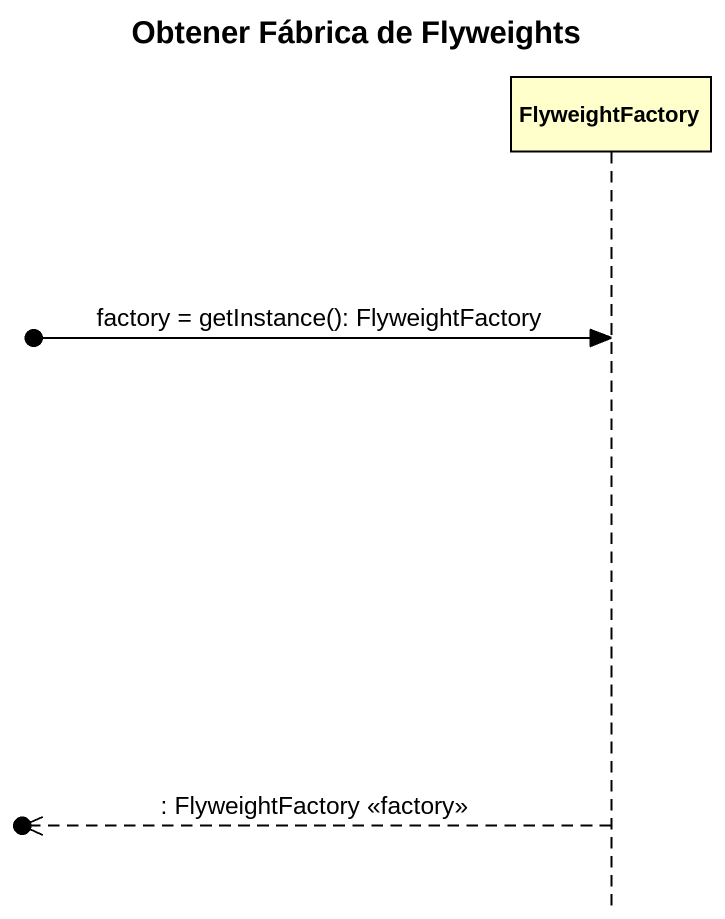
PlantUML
@startuml
title Obtener Fábrica de Flyweights
hide footbox
participant FlyweightFactory

[o-> FlyweightFactory : factory = getInstance(): FlyweightFactory
[o<<-- FlyweightFactory : : FlyweightFactory <<factory>>
@enduml
